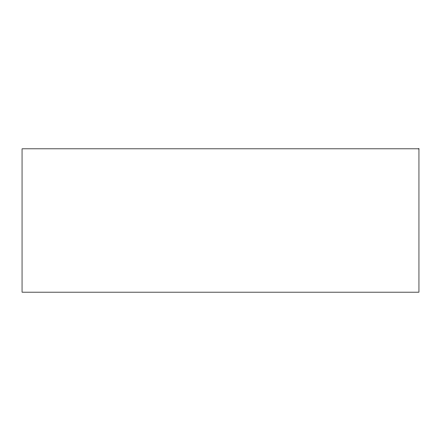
<?xml version="1.0" encoding="UTF-8"?>
<svg xmlns="http://www.w3.org/2000/svg" width="441" height="441" viewBox="0 0 441 441"><rect width="100%" height="100%" fill="white"/><g stroke="black" fill="none" stroke-linecap="round" stroke-linejoin="round"><path stroke-width="0.66" d="M418.95 148.838L22.05 148.838L22.05 292.163L418.95 292.163L418.95 148.838"/></g></svg>
